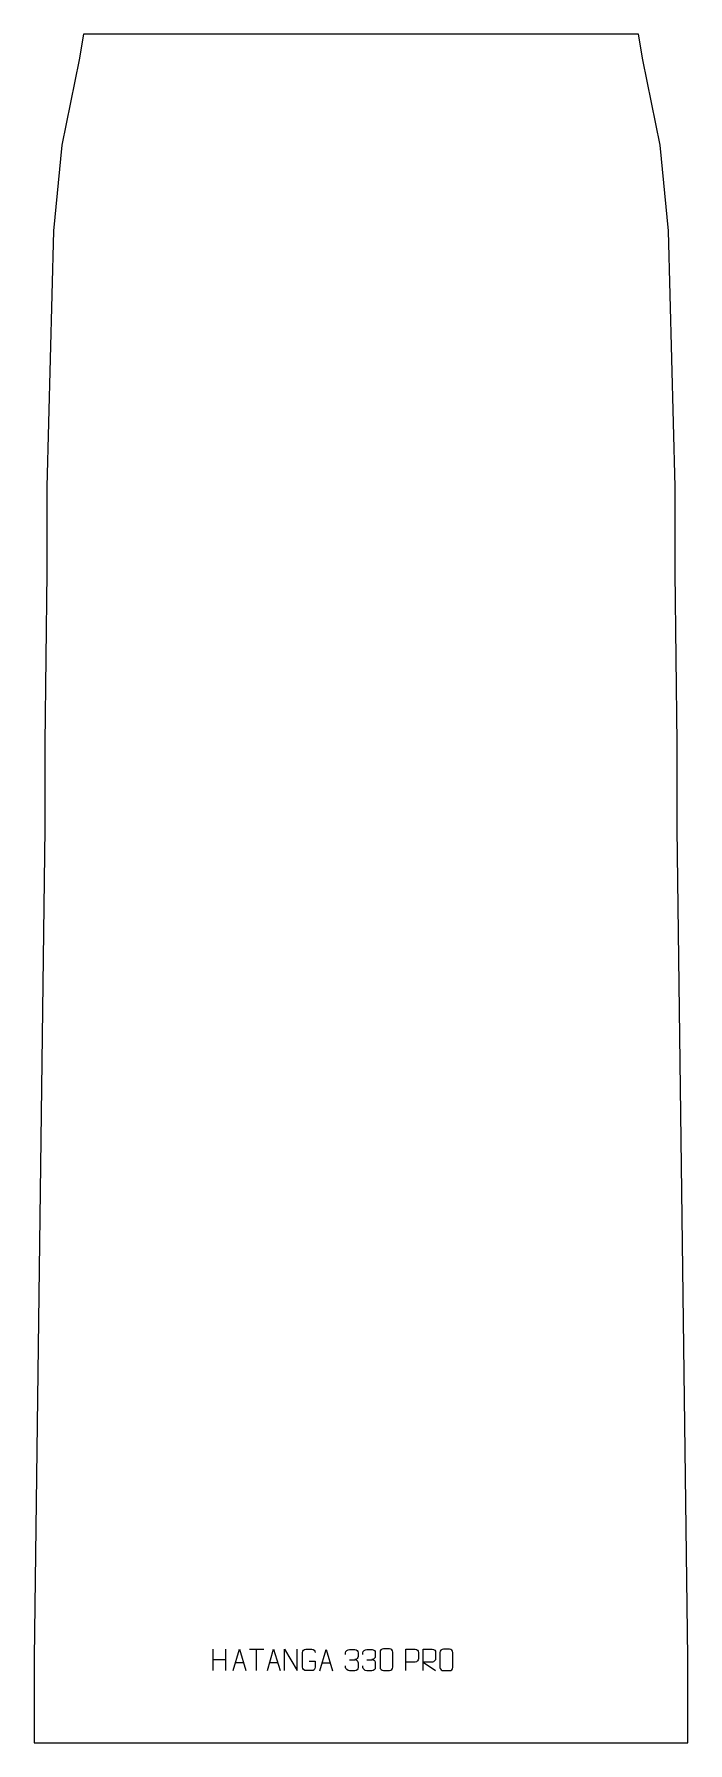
# Model space of a CAD drawing. Header units: millimetres. Extents: x -383 to 383, y -1285 to 715.
import ezdxf

# ---------------------------------------------------------------- set-up
doc = ezdxf.new("R2010")
doc.units = ezdxf.units.MM
doc.header["$MEASUREMENT"] = 0
doc.layers.add('layer 1', color=7, linetype='Continuous')

msp = doc.modelspace()

# ---------------------------------------------------------------- linework, layer by layer
at = {"layer": 'layer 1', "color": 242, "lineweight": 9}
msp.add_open_spline([(324.7496, 715), (324.7496, 715), (329.9991, 684.999), (329.9991, 684.999), (329.9991, 684.999), (329.9991, 684.999), (349.9993, 584.9998), (349.9993, 584.9998), (349.9993, 584.9998), (349.9993, 584.9998), (360, 484.9992), (360, 484.9992), (360, 484.9992), (360, 484.9992), (367.5005, 184.9997), (367.5005, 184.9997), (367.5005, 184.9997), (367.5005, 184.9997), (367.5005, 85.0002), (367.5005, 85.0002), (367.5005, 85.0002), (367.5005, 85.0002), (369.9995, -114.9997), (369.9995, -114.9997), (369.9995, -114.9997), (369.9995, -114.9997), (369.9995, -215.0007), (369.9995, -215.0007), (369.9995, -215.0007), (369.9995, -215.0007), (382.5002, -1185.0001), (382.5002, -1185.0001), (382.5002, -1185.0001), (382.5002, -1185.0001), (382.5002, -1284.9993), (382.5002, -1284.9993), (382.5002, -1284.9993), (382.5002, -1284.9993), (-382.5002, -1284.9993), (-382.5002, -1284.9993), (-382.5002, -1284.9993), (-382.5002, -1284.9993), (-382.5002, -1185.0001), (-382.5002, -1185.0001), (-382.5002, -1185.0001), (-382.5002, -1185.0001), (-370.0005, -215.0007), (-370.0005, -215.0007), (-370.0005, -215.0007), (-370.0005, -215.0007), (-370.0005, -114.9997), (-370.0005, -114.9997), (-370.0005, -114.9997), (-370.0005, -114.9997), (-367.5002, 85.0002), (-367.5002, 85.0002), (-367.5002, 85.0002), (-367.5002, 85.0002), (-367.5002, 184.9997), (-367.5002, 184.9997), (-367.5002, 184.9997), (-367.5002, 184.9997), (-360.0011, 484.9992), (-360.0011, 484.9992), (-360.0011, 484.9992), (-360.0011, 484.9992), (-350.0003, 584.9998), (-350.0003, 584.9998), (-350.0003, 584.9998), (-350.0003, 584.9998), (-330.0001, 684.999), (-330.0001, 684.999), (-330.0001, 684.999), (-330.0001, 684.999), (-324.7507, 715), (-324.7507, 715), (-324.7507, 715), (-324.7507, 715), (324.7496, 715), (324.7496, 715)], degree=3, knots=[0, 0, 0, 0, 0.047619048, 0.047619048, 0.047619048, 0.047619048, 0.095238095, 0.095238095, 0.095238095, 0.095238095, 0.142857143, 0.142857143, 0.142857143, 0.142857143, 0.19047619, 0.19047619, 0.19047619, 0.19047619, 0.238095238, 0.238095238, 0.238095238, 0.238095238, 0.285714286, 0.285714286, 0.285714286, 0.285714286, 0.333333333, 0.333333333, 0.333333333, 0.333333333, 0.380952381, 0.380952381, 0.380952381, 0.380952381, 0.428571429, 0.428571429, 0.428571429, 0.428571429, 0.476190476, 0.476190476, 0.476190476, 0.476190476, 0.523809524, 0.523809524, 0.523809524, 0.523809524, 0.571428571, 0.571428571, 0.571428571, 0.571428571, 0.619047619, 0.619047619, 0.619047619, 0.619047619, 0.666666667, 0.666666667, 0.666666667, 0.666666667, 0.714285714, 0.714285714, 0.714285714, 0.714285714, 0.761904762, 0.761904762, 0.761904762, 0.761904762, 0.80952381, 0.80952381, 0.80952381, 0.80952381, 0.857142857, 0.857142857, 0.857142857, 0.857142857, 0.904761905, 0.904761905, 0.904761905, 0.904761905, 1, 1, 1, 1], dxfattribs=at)
at = {"layer": 'layer 1', "color": 250, "lineweight": 9}
for points in [[(-173.225, -1175.4659), (-173.225, -1175.4659), (-173.225, -1200.2434), (-173.225, -1200.2434)], [(-158.5817, -1175.4659), (-158.5817, -1175.4659), (-158.5817, -1200.4194), (-158.5817, -1200.4194)], [(-130.6119, -1175.4894), (-130.6119, -1175.4894), (-113.6247, -1175.4894), (-113.6247, -1175.4894)], [(-122.1181, -1200.4194), (-122.1181, -1200.4194), (-122.1181, -1175.4659), (-122.1181, -1175.4659)], [(-173.225, -1187.3482), (-173.225, -1187.3482), (-158.5817, -1187.3478), (-158.5817, -1187.3478)], [(-146.8662, -1191.17), (-146.8662, -1191.17), (-137.3705, -1191.17), (-137.3705, -1191.17)], [(-106.8662, -1191.17), (-106.8662, -1191.17), (-97.3705, -1191.17), (-97.3705, -1191.17)], [(-45.3991, -1191.441), (-45.3991, -1191.441), (-35.9034, -1191.441), (-35.9034, -1191.441)], [(-13.3062, -1187.6664), (-13.3062, -1187.6664), (-7.1098, -1187.6664), (-7.1098, -1187.6664)], [(6.6938, -1187.6664), (6.6938, -1187.6664), (12.8902, -1187.6664), (12.8902, -1187.6664)]]:
    msp.add_open_spline(points, degree=3, dxfattribs=at)
for points, knots in [([(-149.5888, -1200.4194), (-149.5888, -1200.4194), (-142.2178, -1175.4659), (-142.2178, -1175.4659), (-142.2178, -1175.4659), (-142.2178, -1175.4659), (-134.6479, -1200.4194), (-134.6479, -1200.4194)], [0, 0, 0, 0, 0.333333333, 0.333333333, 0.333333333, 0.333333333, 1, 1, 1, 1]), ([(-109.5888, -1200.4194), (-109.5888, -1200.4194), (-102.2178, -1175.4659), (-102.2178, -1175.4659), (-102.2178, -1175.4659), (-102.2178, -1175.4659), (-94.6479, -1200.4194), (-94.6479, -1200.4194)], [0, 0, 0, 0, 0.333333333, 0.333333333, 0.333333333, 0.333333333, 1, 1, 1, 1]), ([(-89.4458, -1200.4194), (-89.4458, -1200.4194), (-89.4458, -1175.4659), (-89.4458, -1175.4659), (-89.4458, -1175.4659), (-89.4458, -1175.4659), (-74.791, -1200.4194), (-74.791, -1200.4194), (-74.791, -1200.4194), (-74.791, -1200.4194), (-74.791, -1175.4659), (-74.791, -1175.4659)], [0, 0, 0, 0, 0.25, 0.25, 0.25, 0.25, 0.5, 0.5, 0.5, 0.5, 1, 1, 1, 1]), ([(-60.6513, -1189.441), (-60.6513, -1189.441), (-53.4832, -1189.441), (-53.4832, -1189.441), (-53.4832, -1189.441), (-53.4832, -1189.441), (-53.4832, -1196.6091), (-53.4832, -1196.6091), (-53.4832, -1196.6091), (-53.6229, -1198.9325), (-55.3001, -1200.4121), (-57.4479, -1200.4229), (-57.4479, -1200.4229), (-59.7797, -1200.4225), (-62.1117, -1200.4225), (-64.4432, -1200.4229), (-64.4432, -1200.4229), (-66.3681, -1200.5283), (-68.3403, -1198.6438), (-68.3291, -1196.6265), (-68.3291, -1196.6265), (-68.3287, -1190.8564), (-68.3287, -1185.0867), (-68.3291, -1179.3174), (-68.3291, -1179.3174), (-68.3249, -1177.1793), (-66.5781, -1175.4601), (-64.4258, -1175.4735), (-64.4258, -1175.4735), (-62.1001, -1175.4735), (-59.774, -1175.4735), (-57.4479, -1175.4735), (-57.4479, -1175.4735), (-55.5012, -1175.4381), (-53.5098, -1176.9296), (-53.4832, -1179.3673)], [0, 0, 0, 0, 0.1, 0.1, 0.1, 0.1, 0.2, 0.2, 0.2, 0.2, 0.3, 0.3, 0.3, 0.3, 0.4, 0.4, 0.4, 0.4, 0.5, 0.5, 0.5, 0.5, 0.6, 0.6, 0.6, 0.6, 0.7, 0.7, 0.7, 0.7, 0.8, 0.8, 0.8, 0.8, 1, 1, 1, 1]), ([(-48.1217, -1200.6904), (-48.1217, -1200.6904), (-40.7507, -1175.7369), (-40.7507, -1175.7369), (-40.7507, -1175.7369), (-40.7507, -1175.7369), (-33.1808, -1200.6904), (-33.1808, -1200.6904)], [0, 0, 0, 0, 0.333333333, 0.333333333, 0.333333333, 0.333333333, 1, 1, 1, 1]), ([(-18.0159, -1181.4212), (-18.0159, -1181.4212), (-18.0159, -1179.564), (-18.0159, -1179.564), (-18.0159, -1179.564), (-18.0302, -1177.8221), (-15.3657, -1175.704), (-13.3066, -1175.7267), (-13.3066, -1175.7267), (-11.2425, -1175.7267), (-9.1785, -1175.7267), (-7.1148, -1175.7267), (-7.1148, -1175.7267), (-4.9203, -1175.7179), (-3.322, -1177.5647), (-3.2776, -1179.4768), (-3.2776, -1179.4768), (-3.278, -1180.9119), (-3.278, -1182.347), (-3.2776, -1183.7825), (-3.2776, -1183.7825), (-3.3262, -1185.436), (-4.9288, -1187.666), (-7.1271, -1187.656), (-7.1271, -1187.656), (-4.9234, -1187.6672), (-3.3154, -1189.4704), (-3.2614, -1191.5299), (-3.2614, -1191.5299), (-3.2618, -1193.3146), (-3.2618, -1195.0993), (-3.2614, -1196.8844), (-3.2614, -1196.8844), (-3.2513, -1198.9458), (-5.3062, -1200.7089), (-7.1271, -1200.7008), (-7.1271, -1200.7008), (-9.1924, -1200.7005), (-11.2576, -1200.7005), (-13.3232, -1200.7008), (-13.3232, -1200.7008), (-15.4918, -1200.6893), (-18.0228, -1198.2891), (-18.0414, -1196.8273), (-18.0414, -1196.8273), (-18.0414, -1196.8273), (-18.0414, -1194.9187), (-18.0414, -1194.9187)], [0, 0, 0, 0, 0.076923077, 0.076923077, 0.076923077, 0.076923077, 0.153846154, 0.153846154, 0.153846154, 0.153846154, 0.230769231, 0.230769231, 0.230769231, 0.230769231, 0.307692308, 0.307692308, 0.307692308, 0.307692308, 0.384615385, 0.384615385, 0.384615385, 0.384615385, 0.461538462, 0.461538462, 0.461538462, 0.461538462, 0.538461538, 0.538461538, 0.538461538, 0.538461538, 0.615384615, 0.615384615, 0.615384615, 0.615384615, 0.692307692, 0.692307692, 0.692307692, 0.692307692, 0.769230769, 0.769230769, 0.769230769, 0.769230769, 0.846153846, 0.846153846, 0.846153846, 0.846153846, 1, 1, 1, 1]), ([(1.9841, -1181.4212), (1.9841, -1181.4212), (1.9841, -1179.564), (1.9841, -1179.564), (1.9841, -1179.564), (1.9698, -1177.8221), (4.6343, -1175.704), (6.6934, -1175.7267), (6.6934, -1175.7267), (8.7575, -1175.7267), (10.8215, -1175.7267), (12.8852, -1175.7267), (12.8852, -1175.7267), (15.0797, -1175.7179), (16.678, -1177.5647), (16.7224, -1179.4768), (16.7224, -1179.4768), (16.722, -1180.9119), (16.722, -1182.347), (16.7224, -1183.7825), (16.7224, -1183.7825), (16.6738, -1185.436), (15.0712, -1187.666), (12.8729, -1187.656), (12.8729, -1187.656), (15.0766, -1187.6672), (16.6846, -1189.4704), (16.7386, -1191.5299), (16.7386, -1191.5299), (16.7382, -1193.3146), (16.7382, -1195.0993), (16.7386, -1196.8844), (16.7386, -1196.8844), (16.7487, -1198.9458), (14.6938, -1200.7089), (12.8729, -1200.7008), (12.8729, -1200.7008), (10.8076, -1200.7005), (8.7424, -1200.7005), (6.6768, -1200.7008), (6.6768, -1200.7008), (4.5082, -1200.6893), (1.9772, -1198.2891), (1.9586, -1196.8273), (1.9586, -1196.8273), (1.9586, -1196.8273), (1.9586, -1194.9187), (1.9586, -1194.9187)], [0, 0, 0, 0, 0.076923077, 0.076923077, 0.076923077, 0.076923077, 0.153846154, 0.153846154, 0.153846154, 0.153846154, 0.230769231, 0.230769231, 0.230769231, 0.230769231, 0.307692308, 0.307692308, 0.307692308, 0.307692308, 0.384615385, 0.384615385, 0.384615385, 0.384615385, 0.461538462, 0.461538462, 0.461538462, 0.461538462, 0.538461538, 0.538461538, 0.538461538, 0.538461538, 0.615384615, 0.615384615, 0.615384615, 0.615384615, 0.692307692, 0.692307692, 0.692307692, 0.692307692, 0.769230769, 0.769230769, 0.769230769, 0.769230769, 0.846153846, 0.846153846, 0.846153846, 0.846153846, 1, 1, 1, 1]), ([(26.2113, -1175.1671), (28.5774, -1175.1671), (30.9439, -1175.1671), (33.3104, -1175.1671), (33.3104, -1175.1671), (35.2909, -1175.1315), (37.3169, -1176.6258), (37.344, -1179.0679), (37.344, -1179.0679), (37.3436, -1184.8253), (37.3436, -1190.5831), (37.344, -1196.3413), (37.344, -1196.3413), (37.2019, -1198.6689), (35.4955, -1200.1512), (33.3104, -1200.162), (33.3104, -1200.162), (30.938, -1200.1616), (28.5656, -1200.1616), (26.1936, -1200.162), (26.1936, -1200.162), (24.2351, -1200.2676), (22.2287, -1198.3797), (22.2401, -1196.3587), (22.2401, -1196.3587), (22.2405, -1190.5781), (22.2405, -1184.7978), (22.2401, -1179.018), (22.2401, -1179.018), (22.2444, -1176.876), (24.0215, -1175.1535), (26.2113, -1175.1671)], [0, 0, 0, 0, 0.111111111, 0.111111111, 0.111111111, 0.111111111, 0.222222222, 0.222222222, 0.222222222, 0.222222222, 0.333333333, 0.333333333, 0.333333333, 0.333333333, 0.444444444, 0.444444444, 0.444444444, 0.444444444, 0.555555556, 0.555555556, 0.555555556, 0.555555556, 0.666666667, 0.666666667, 0.666666667, 0.666666667, 0.777777778, 0.777777778, 0.777777778, 0.777777778, 1, 1, 1, 1]), ([(52.66, -1200.4885), (52.66, -1200.4885), (52.66, -1175.5349), (52.66, -1175.5349), (52.66, -1175.5349), (56.255, -1175.5349), (59.8503, -1175.5349), (63.4457, -1175.5349), (63.4457, -1175.5349), (65.7709, -1175.5728), (67.3283, -1177.0629), (67.3241, -1179.429), (67.3241, -1179.429), (67.3237, -1181.4647), (67.3237, -1184.524), (67.3241, -1186.56), (67.3241, -1186.56), (67.3176, -1188.4354), (65.5054, -1190.3773), (63.4958, -1190.3964), (63.4958, -1190.3964), (63.4958, -1190.3964), (52.66, -1190.3964), (52.66, -1190.3964)], [0, 0, 0, 0, 0.142857143, 0.142857143, 0.142857143, 0.142857143, 0.285714286, 0.285714286, 0.285714286, 0.285714286, 0.428571429, 0.428571429, 0.428571429, 0.428571429, 0.571428571, 0.571428571, 0.571428571, 0.571428571, 0.714285714, 0.714285714, 0.714285714, 0.714285714, 1, 1, 1, 1]), ([(72.6601, -1200.4884), (72.6601, -1200.4884), (72.6601, -1175.5349), (72.6601, -1175.5349), (72.6601, -1175.5349), (76.2549, -1175.5349), (79.8504, -1175.5349), (83.4456, -1175.5349), (83.4456, -1175.5349), (85.7709, -1175.5726), (87.3282, -1177.0626), (87.3241, -1179.429), (87.3241, -1179.429), (87.3237, -1181.4645), (87.3237, -1184.5239), (87.3241, -1186.5599), (87.3241, -1186.5599), (87.3176, -1188.4354), (85.5053, -1190.3772), (83.4958, -1190.3963), (83.4958, -1190.3963), (83.4958, -1190.3963), (72.6601, -1190.3963), (72.6601, -1190.3963), (72.6601, -1190.3963), (72.6601, -1190.3963), (87.3148, -1200.4884), (87.3148, -1200.4884)], [0, 0, 0, 0, 0.125, 0.125, 0.125, 0.125, 0.25, 0.25, 0.25, 0.25, 0.375, 0.375, 0.375, 0.375, 0.5, 0.5, 0.5, 0.5, 0.625, 0.625, 0.625, 0.625, 0.75, 0.75, 0.75, 0.75, 1, 1, 1, 1]), ([(96.4114, -1175.5124), (98.7775, -1175.5124), (101.144, -1175.5124), (103.5105, -1175.5124), (103.5105, -1175.5124), (105.491, -1175.4768), (107.517, -1176.9711), (107.5441, -1179.4132), (107.5441, -1179.4132), (107.5437, -1185.1706), (107.5437, -1190.9284), (107.5441, -1196.6866), (107.5441, -1196.6866), (107.402, -1199.0142), (105.6956, -1200.4965), (103.5105, -1200.5073), (103.5105, -1200.5073), (101.1381, -1200.5069), (98.7657, -1200.5069), (96.3937, -1200.5073), (96.3937, -1200.5073), (94.4352, -1200.6129), (92.4288, -1198.725), (92.4402, -1196.704), (92.4402, -1196.704), (92.4406, -1190.9234), (92.4406, -1185.1431), (92.4402, -1179.3633), (92.4402, -1179.3633), (92.4445, -1177.2213), (94.2216, -1175.4988), (96.4114, -1175.5124)], [0, 0, 0, 0, 0.111111111, 0.111111111, 0.111111111, 0.111111111, 0.222222222, 0.222222222, 0.222222222, 0.222222222, 0.333333333, 0.333333333, 0.333333333, 0.333333333, 0.444444444, 0.444444444, 0.444444444, 0.444444444, 0.555555556, 0.555555556, 0.555555556, 0.555555556, 0.666666667, 0.666666667, 0.666666667, 0.666666667, 0.777777778, 0.777777778, 0.777777778, 0.777777778, 1, 1, 1, 1])]:
    msp.add_open_spline(points, degree=3, knots=knots, dxfattribs=at)

doc.saveas('drawing.dxf')
